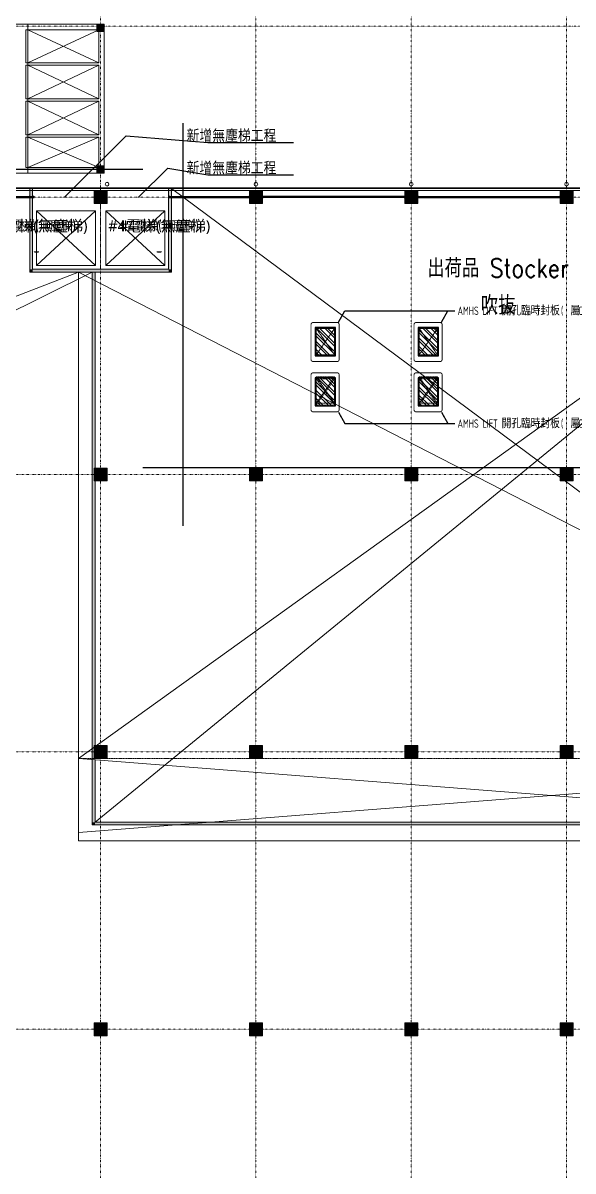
# Model space of a CAD drawing. Extents: x -32000 to 290600, y -29000 to 131250.
# Drawn here: x 189000 to 218750, y 37337 to 99417 of the extents above; entities that cross this region are included whole.
import ezdxf
from ezdxf.enums import TextEntityAlignment as Align

# ---------------------------------------------------------------- set-up
doc = ezdxf.new("R2010")
doc.units = 0
doc.header["$LTSCALE"] = 10
for name, pattern in [('H12PL2$0$HIDDEN', [0.375, 0.25, -0.125]), ('H12PL2$0$JJP_三點線', [0.9, 0.3, -0.15, 0, -0.15, 0, -0.15, 0, -0.15]), ('H12PL2$0$TAI_虛線', [5.644, 2.822, -2.822]), ('XFDP20$0$PHANTOM2', [1.25, 0.625, -0.125, 0.125, -0.125, 0.125, -0.125]), ('XFM7P20ICA$0$CENTERK3', [2.749, 2.5, -0.083, 0.083, -0.083]), ('XFM7P20ICA$0$H12PL2$0$JJP_三點線', [0.9, 0.3, -0.15, 0, -0.15, 0, -0.15, 0, -0.15]), ('XFM7P20ICA$0$H12PL2$0$TAI_虛線', [5.644, 2.822, -2.822])]:
    doc.linetypes.add(name, pattern=pattern)
for name, color, linetype in [('H12PL2$0$A-OBJE-2D', 252, 'Continuous'), ('H12PL2$0$A-OBJE-MEP', 252, 'Continuous'), ('H12PL2$0$A-WALL-EX', 252, 'Continuous'), ('H12PL2$0$A-WALL-IN', 252, 'Continuous'), ('H12PL2$0$A-ZONE', 252, 'Continuous'), ('H12PL2$0$S-BEAM-SHOW', 252, 'Continuous'), ('H12PL2$0$S-COL', 252, 'Continuous'), ('H12PL2$0$S-GRID', 252, 'Continuous'), ('H12PL2$0$S-SLAB-SHOW', 252, 'Continuous'), ('XFDP20$0$A-Cancel Notes', 90, 'Continuous'), ('XFDP20$0$A-Partition-Col (50K)', 1, 'Continuous'), ('XFDP20$0$A-STEEL SHEET_STK', 201, 'Continuous'), ('XFDP20$0$A-W-R1 (Rockwool) (50K)', 2, 'Continuous'), ('XFM7P20ICA$0$H12PL2$0$A-OBJE-2D', 252, 'Continuous'), ('XFM7P20ICA$0$H12PL2$0$A-OBJE-MEP', 252, 'Continuous'), ('XFM7P20ICA$0$H12PL2$0$A-TEXT-修改說明', 252, 'Continuous'), ('XFM7P20ICA$0$H12PL2$0$A-WALL-EX', 252, 'Continuous'), ('XFM7P20ICA$0$H12PL2$0$A-WALL-IN', 252, 'Continuous'), ('XFM7P20ICA$0$H12PL2$0$A-ZONE', 252, 'Continuous'), ('XFM7P20ICA$0$H12PL2$0$Hattch', 252, 'Continuous'), ('XFM7P20ICA$0$H12PL2$0$S-COL', 252, 'Continuous'), ('XFM7P20ICA$0$H12PL2$0$S-GRID', 252, 'Continuous'), ('XFM7P20ICA$0$H12PL2$0$S-SLAB-SHOW', 252, 'Continuous'), ('XFM7P20ICA$0$K-SIN', 252, 'XFM7P20ICA$0$CENTERK3'), ('XFM7P20ICA$0$TEXT2', 252, 'Continuous'), ('XFM7P20ICA$0$XFDP20$0$A-Partition-Col (50K)', 1, 'Continuous'), ('XFM7P20ICA$0$XFDP20$0$A-W-R1 (Rockwool) (50K)', 2, 'Continuous')]:
    doc.layers.add(name, color=color, linetype=linetype)
doc.styles.add('H12PL2$0$Standard', font='', dxfattribs={"width": 0.8})
doc.styles.add('XFDP20$0$AA-TXT', font='isocp.shx', dxfattribs={"width": 0.8, "bigfont": 'china.shx'})
doc.styles.add('XFM7P20ICA$0$H12PL2$0$dim-txt', font='isocp.shx', dxfattribs={"width": 0.7, "bigfont": 'chineset.shx'})
doc.styles.add('XFM7P20ICA$0$H12PL2$0$Standard', font='isocp.shx', dxfattribs={"bigfont": 'chineset.shx'})
doc.styles.add('XFM7P20ICA$0$TEXT', font='romans.shx', dxfattribs={"width": 0.85, "bigfont": 'BIGFONT.shx'})
doc.styles.get('H12PL2$0$Standard').set_extended_font_data('Microsoft JhengHei')
doc.dimstyles.new('XFDP20$0$adim-10', dxfattribs={"dimscale": 1000, "dimtxt": 0.25, "dimasz": 0.25, "dimexe": 0.1, "dimexo": 0.5, "dimgap": 0.15, "dimtad": 0, "dimdec": 4, "dimzin": 0, "dimdsep": 46, "dimtxsty": 'XFDP20$0$AA-TXT', "dimcen": 2.5, "dimclrd": 2, "dimclre": 2, "dimclrt": 256, "dimadec": 0, "dimazin": 0, "dimtfac": 1, "dimtdec": 4, "dimtmove": 0, "dimatfit": 3, "dimfxl": 1, "dimtolj": 1, "dimtzin": 0, "dimarcsym": 0})
doc.dimstyles.new('XFM7P20ICA$0$H12PL2$0$ARCH-dim-200MM', dxfattribs={"dimscale": 200, "dimtxt": 0.3, "dimasz": 0.1, "dimexe": 0.1, "dimexo": 0.1, "dimgap": 0.05, "dimtad": 1, "dimdec": 0, "dimlfac": 10, "dimrnd": 0.5, "dimdsep": 46, "dimtxsty": 'XFM7P20ICA$0$H12PL2$0$dim-txt', "dimblk": 'XFM7P20ICA$0$H12PL2$0$_Dot', "dimcen": 2, "dimclrd": 256, "dimclre": 256, "dimclrt": 256, "dimadec": 0, "dimazin": 0, "dimtfac": 1, "dimtix": 1, "dimtmove": 2, "dimatfit": 3, "dimldrblk": 'XFM7P20ICA$0$H12PL2$0$_OBLIQUE', "dimfxl": 1, "dimtvp": 1, "dimtolj": 1, "dimarcsym": 0})

# ---------------------------------------------------------------- blocks, each defined once
blk = doc.blocks.new('XFDP20$0$TP1-50-Partition_Col-side')
blk.add_lwpolyline([(-2.5, -4), (-2.5, -3.9), (-2.6, -3.9), (-2.5, -3), (-2.5, -0.3), (-2.4, -0.2), (-0.7, -0.2), (-0.5, -0.2), (-0.1, -0.2), (0, -0.2), (0, -0.2), (0.5, -0.2), (0.6, -0.2), (2.4, -0.2), (2.5, -0.3), (2.5, -3), (2.6, -3.9), (2.5, -3.9), (2.5, -4), (2.7, -4), (2.7, 0), (-2.7, 0), (-2.7, -4)], close=True)
for points in [[(-1.6, -2.1), (-2.3, -2.1, 0.414213), (-2.4, -2.2), (-2.4, -3.6), (-2.5, -3.6), (-2.5, -2.2, -0.414213), (-2.3, -2), (-1.6, -2), (-1.6, -2.1)], [(1.6, -2.1), (2.3, -2.1, -0.414213), (2.4, -2.2), (2.4, -3.6), (2.5, -3.6), (2.5, -2.2, 0.414213), (2.3, -2), (1.6, -2), (1.6, -2.1)]]:
    blk.add_lwpolyline(points, format="xyb")
blk.add_lwpolyline([(2.2, -3.6), (-2.2, -3.6, -0.414214), (-2.3, -3.5), (-2.3, -2.6, -0.414214), (-2.2, -2.5), (-1.3, -2.5, 0.414214), (-1.1, -2.3), (-1.1, -2.2, 0.414214), (-1.3, -2.1), (-1.9, -2.1), (-1.9, -2.1), (-1.3, -2.1, -0.414214), (-1.2, -2.2), (-1.2, -2.3, -0.414214), (-1.3, -2.4), (-2.2, -2.4, 0.414214), (-2.4, -2.6), (-2.4, -3.5, 0.414214), (-2.2, -3.6), (2.2, -3.6, 0.414214), (2.4, -3.5), (2.4, -2.6, 0.414214), (2.2, -2.4), (1.3, -2.4, -0.414214), (1.2, -2.3), (1.2, -2.2, -0.414214), (1.3, -2.1), (1.9, -2.1), (1.9, -2.1), (1.3, -2.1, 0.414214), (1.1, -2.2), (1.1, -2.3, 0.414214), (1.3, -2.5), (2.2, -2.5, -0.414214), (2.3, -2.6), (2.3, -3.5, -0.414214)], format="xyb", close=True)
blk = doc.blocks.new('*U127')
h = blk.add_hatch()
h.set_pattern_fill('STEEL', color=256, scale=250, angle=270, style=0)
h.set_pattern_definition([(315, (-8876, -10240), (22.09709, 22.09709), []), (315, (-8860.375, -10240), (22.09709, 22.09709), [])])
h.paths.add_polyline_path([(0, 152.5), (0, 0), (109, 0), (109, 147.5), (109, 147.5), (109, 152.5)])
blk.add_lwpolyline([(0, 152.5), (0, 0), (109, 0), (109, 147.5), (109, 147.5), (109, 152.5), (0, 152.5)])
blk = doc.blocks.new('XFM7P20ICA$0$H12PL2$0$_Dot')
blk = doc.blocks.new('XFM7P20ICA$0$H12PL2$0$_OBLIQUE')
at = {"color": 0, "linetype": 'ByBlock', "lineweight": -2}
blk.add_line((-0.5, -0.5), (0.5, 0.5), dxfattribs=at)
blk = doc.blocks.new('XFM7P20ICA$0$XFDP20$0$TP1-50-Partition_Col-side')
blk.add_lwpolyline([(-2.5, -4), (-2.5, -3.9), (-2.6, -3.9), (-2.5, -3), (-2.5, -0.3), (-2.4, -0.2), (-0.7, -0.2), (-0.5, -0.2), (-0.1, -0.2), (0, -0.2), (0, -0.2), (0.5, -0.2), (0.6, -0.2), (2.4, -0.2), (2.5, -0.3), (2.5, -3), (2.6, -3.9), (2.5, -3.9), (2.5, -4), (2.7, -4), (2.7, 0), (-2.7, 0), (-2.7, -4)], close=True)
for points in [[(-1.6, -2.1), (-2.3, -2.1, 0.414213), (-2.4, -2.2), (-2.4, -3.6), (-2.5, -3.6), (-2.5, -2.2, -0.414213), (-2.3, -2), (-1.6, -2), (-1.6, -2.1)], [(1.6, -2.1), (2.3, -2.1, -0.414213), (2.4, -2.2), (2.4, -3.6), (2.5, -3.6), (2.5, -2.2, 0.414213), (2.3, -2), (1.6, -2), (1.6, -2.1)]]:
    blk.add_lwpolyline(points, format="xyb")
blk.add_lwpolyline([(2.2, -3.6), (-2.2, -3.6, -0.414214), (-2.3, -3.5), (-2.3, -2.6, -0.414214), (-2.2, -2.5), (-1.3, -2.5, 0.414214), (-1.1, -2.3), (-1.1, -2.2, 0.414214), (-1.3, -2.1), (-1.9, -2.1), (-1.9, -2.1), (-1.3, -2.1, -0.414214), (-1.2, -2.2), (-1.2, -2.3, -0.414214), (-1.3, -2.4), (-2.2, -2.4, 0.414214), (-2.4, -2.6), (-2.4, -3.5, 0.414214), (-2.2, -3.6), (2.2, -3.6, 0.414214), (2.4, -3.5), (2.4, -2.6, 0.414214), (2.2, -2.4), (1.3, -2.4, -0.414214), (1.2, -2.3), (1.2, -2.2, -0.414214), (1.3, -2.1), (1.9, -2.1), (1.9, -2.1), (1.3, -2.1, 0.414214), (1.1, -2.2), (1.1, -2.3, 0.414214), (1.3, -2.5), (2.2, -2.5, -0.414214), (2.3, -2.6), (2.3, -3.5, -0.414214)], format="xyb", close=True)
blk = doc.blocks.new('XFM7P20ICA$0$XFDP20')
at = {"layer": 'XFM7P20ICA$0$XFDP20$0$A-W-R1 (Rockwool) (50K)'}
for p, q in [((185250, 90025, 0), (189600, 90025, 0)), ((196900, 90025, 0), (201250, 90025, 0)), ((209650, 90025, 0), (201950, 90025, 0)), ((210350, 90025, 0), (218050, 90025, 0)), ((185250, 89975, 0), (189600, 89975, 0)), ((196900, 89975, 0), (201250, 89975, 0)), ((209650, 89975, 0), (201950, 89975, 0)), ((210350, 89975, 0), (218050, 89975, 0))]:
    blk.add_line(p, q, dxfattribs=at)
at = {"layer": 'XFM7P20ICA$0$XFDP20$0$A-Partition-Col (50K)', "yscale": 10, "zscale": 10}
for p, xscale, rotation in [((189600, 90000, 0), -10, 270), ((196900, 90000), 10, 90), ((201250, 90000, 0), -10, 270), ((201950, 90000, 0), 10, 90.00000000000001), ((209650, 90000), -10, 270), ((210350, 90000), 10, 90.00000000000001), ((218050, 90000, 0), -10, 270)]:
    blk.add_blockref('XFM7P20ICA$0$XFDP20$0$TP1-50-Partition_Col-side', p, dxfattribs=dict(at, xscale=xscale, rotation=rotation))
blk = doc.blocks.new('XFDP20')
at = {"layer": 'XFDP20$0$A-Cancel Notes', "linetype": 'XFDP20$0$PHANTOM2', "ltscale": 0.5, "const_width": 50}
for points in [[(206097, 81214), (206097, 83117, 0.414214), (205997, 83217), (204680, 83217, 0.414214), (204580, 83117), (204580, 81214, 0.414214), (204680, 81114), (205997, 81114, 0.414214)], [(211667, 81214), (211667, 83117, 0.414214), (211567, 83217), (210250, 83217, 0.414214), (210150, 83117), (210150, 81214, 0.414214), (210250, 81114), (211567, 81114, 0.414214)]]:
    blk.add_lwpolyline(points, format="xyb", close=True, dxfattribs=at)
at = {"layer": 'XFDP20$0$A-Cancel Notes', "linetype": 'XFDP20$0$PHANTOM2', "ltscale": 0.5, "const_width": 50, "elevation": 0}
for points in [[(206097, 78495), (206097, 80398, 0.414214), (205997, 80498), (204680, 80498, 0.414214), (204580, 80398), (204580, 78495, 0.414214), (204680, 78395), (205997, 78395, 0.414214)], [(211667, 78495), (211667, 80398, 0.414214), (211567, 80498), (210250, 80498, 0.414214), (210150, 80398), (210150, 78495, 0.414214), (210250, 78395), (211567, 78395, 0.414214)]]:
    blk.add_lwpolyline(points, format="xyb", close=True, dxfattribs=at)
at = {"layer": 'XFDP20$0$A-W-R1 (Rockwool) (50K)'}
for p, q in [((185250, 90025, 0), (189375, 90025)), ((196900, 90025, 0), (201250, 90025, 0)), ((209650, 90025, 0), (201950, 90025, 0)), ((210350, 90025, 0), (218050, 90025, 0)), ((185250, 89975, 0), (189375, 89975, 0)), ((196900, 89975, 0), (201250, 89975, 0)), ((209650, 89975, 0), (201950, 89975, 0)), ((210350, 89975, 0), (218050, 89975, 0))]:
    blk.add_line(p, q, dxfattribs=at)
at = {"layer": 'XFDP20$0$A-Partition-Col (50K)', "yscale": 10, "zscale": 10}
for p, xscale, rotation in [((189375, 90000, 0), -10, 270), ((196900, 90000), 10, 90), ((201250, 90000, 0), -10, 270), ((201950, 90000, 0), 10, 90), ((209650, 90000), -10, 270), ((210350, 90000), 10, 90), ((218050, 90000, 0), -10, 270)]:
    blk.add_blockref('XFDP20$0$TP1-50-Partition_Col-side', p, dxfattribs=dict(at, xscale=xscale, rotation=rotation))
at = {"layer": 'XFDP20$0$A-STEEL SHEET_STK', "xscale": 10, "yscale": 10, "zscale": 10, "rotation": 180}
for p in [(205901, 82950), (211471, 82950), (205901, 80231, 0), (211471, 80231, 0)]:
    blk.add_blockref('*U127', p, dxfattribs=at)
at = {"layer": 'XFDP20$0$A-Cancel Notes', "style": 'XFDP20$0$AA-TXT', "width": 0.8}
for s, p in [('AMHS LIFT', (212506, 83856, 0)), ('(    CR SCOPE)', (218096, 83856, 0)), ('AMHS LIFT', (212506, 77756, 0)), ('(    CR SCOPE)', (218096, 77756, 0))]:
    blk.add_text(s, height=450, dxfattribs=at).set_placement(p, align=Align.MIDDLE_LEFT)
at = {"layer": 'XFDP20$0$A-Cancel Notes', "style": 'XFDP20$0$AA-TXT'}
for p in [(214887, 83856, 0), (214887, 77756, 0)]:
    blk.add_text('開孔臨時封板  屬', height=500, dxfattribs=at).set_placement(p, align=Align.MIDDLE_LEFT)
at = {"layer": 'XFDP20$0$A-Cancel Notes'}
for points in [[(206069, 83241, 0), (206416, 83856, 0), (212362, 83856, 0)], [(211639, 83241, 0), (211986, 83856, 0), (212362, 83856, 0)], [(206069, 78371, 0), (206416, 77756, 0), (212362, 77756, 0)], [(211639, 78371, 0), (211986, 77756, 0), (212362, 77756, 0)]]:
    blk.add_leader(points, dimstyle='XFDP20$0$adim-10', override={"dimgap": 0.15, "dimtad": 0}, dxfattribs=at)
blk = doc.blocks.new('H12PL2')
at = {"layer": 'H12PL2$0$A-OBJE-2D', "lineweight": 0}
for p, q in [((189263.15, 97262.5), (193100, 99050)), ((193100, 97262.5), (189263.15, 99050)), ((189263.15, 95312.5), (193100, 97137.5)), ((193100, 95312.5), (189263.15, 97137.5)), ((189263.15, 93362.5), (193100, 95187.5)), ((193100, 93362.5), (189263.15, 95187.5)), ((189263.15, 91600), (193100, 93237.5)), ((193100, 91600), (189263.15, 93237.5)), ((192000, 59650), (234750, 90350)), ((192925, 86300), (189725, 89250)), ((192925, 89250), (189725, 86300)), ((192925, 89250), (189725, 89250)), ((189725, 89250), (189725, 86300)), ((192925, 86300), (192925, 89250)), ((193475, 86300), (196675, 89250)), ((193475, 89250), (196675, 86300)), ((193475, 86300), (193475, 89250)), ((193475, 89250), (196675, 89250)), ((196675, 89250), (196675, 86300)), ((189725, 86300), (192925, 86300)), ((196675, 86300), (193475, 86300)), ((18450, 18700), (192000, 85950)), ((192000, 85950), (243150, 59650)), ((192000, 55650), (243150, 59650)), ((243150, 55650), (192000, 59650))]:
    blk.add_line(p, q, dxfattribs=at)
blk.add_lwpolyline([(192000, 85950), (192000, 55200), (238800, 55200), (238800, 55650), (243150, 55650)], dxfattribs=at)
at = {"layer": 'H12PL2$0$A-OBJE-2D', "linetype": 'H12PL2$0$HIDDEN', "lineweight": 0}
blk.add_lwpolyline([(243150, 59650), (192000, 59650)], dxfattribs=at)
at = {"layer": 'H12PL2$0$A-OBJE-MEP', "lineweight": 0, "flags": 128}
for points in [[(193645, 90700, 1), (193455, 90700, 1)], [(201695, 90700, 1), (201505, 90700, 1)], [(210095, 90700, 1), (209905, 90700, 1)], [(218495, 90700, 1), (218305, 90700, 1)]]:
    blk.add_lwpolyline(points, format="xyb", close=True, dxfattribs=at)
at = {"layer": 'H12PL2$0$A-OBJE-MEP', "lineweight": 0}
for centre in [(193550, 90700), (201600, 90700), (210000, 90700), (218400, 90700)]:
    blk.add_circle(centre, 100, dxfattribs=at)
at = {"layer": 'H12PL2$0$A-WALL-EX', "lineweight": 0}
blk.add_line((151700, 90465), (237400, 90465), dxfattribs=at)
at = {"layer": 'H12PL2$0$A-WALL-EX', "lineweight": 0, "flags": 128}
for points in [[(151550, 90350), (237400, 90350)], [(151700, 90500), (237360, 90500)], [(151700, 90500), (237360, 90500)], [(237400, 90500), (151700, 90500)]]:
    blk.add_lwpolyline(points, dxfattribs=at)
at = {"layer": 'H12PL2$0$A-WALL-IN', "lineweight": 0, "flags": 128}
for points in [[(189525, 90482.5), (189375, 90482.5)], [(189375, 90482.5), (189375, 86100)], [(189525, 86100), (189525, 90482.5)], [(197025, 90482.5), (196875, 90482.5)], [(196875, 90482.5), (196875, 86100)], [(197025, 86100), (197025, 90482.5)], [(189375, 85950), (189375, 86100)], [(189375, 85950), (197025, 85950)], [(196875, 86100), (189525, 86100)], [(197025, 85950), (197025, 86100)]]:
    blk.add_lwpolyline(points, dxfattribs=at)
at = {"layer": 'H12PL2$0$S-BEAM-SHOW', "lineweight": 0, "flags": 128}
for points in [[(185000, 99350), (193000, 99350)], [(193000, 99350), (193000, 99050)], [(189150, 99050), (189150, 97262.5)], [(189150, 99050), (193000, 99050)], [(193100, 98950), (193400, 98950)], [(193100, 98950), (193100, 97262.5)], [(193400, 98950), (193400, 91700)], [(189150, 97262.5), (193100, 97262.5)], [(189150, 97137.5), (189150, 95312.5)], [(189150, 97137.5), (193100, 97137.5)], [(193100, 97137.5), (193100, 95312.5)], [(189150, 95312.5), (193100, 95312.5)], [(189150, 95187.5), (189150, 93362.5)], [(189150, 95187.5), (193100, 95187.5)], [(193100, 95187.5), (193100, 93362.5)], [(189150, 93362.5), (193100, 93362.5)], [(189150, 93237.5), (189150, 91600)], [(189150, 93237.5), (193100, 93237.5)], [(193100, 93237.5), (193100, 91700)], [(185000, 91300), (193000, 91300)], [(189150, 91600), (193000, 91600)], [(193000, 91300), (193000, 91600)], [(193400, 91700), (193100, 91700)]]:
    blk.add_lwpolyline(points, dxfattribs=at)
at = {"layer": 'H12PL2$0$S-COL', "lineweight": 0, "flags": 128}
for points in [[(193000, 98950), (193400, 98950), (193400, 99350), (193000, 99350)], [(193000, 91300), (193400, 91300), (193400, 91700), (193000, 91700)], [(192850, 74650), (193550, 74650), (193550, 75350), (192850, 75350)], [(201250, 74650), (201950, 74650), (201950, 75350), (201250, 75350)], [(209650, 74650), (210350, 74650), (210350, 75350), (209650, 75350)], [(218050, 74650), (218750, 74650), (218750, 75350), (218050, 75350)], [(192850, 59650), (193550, 59650), (193550, 60350), (192850, 60350)], [(201250, 59650), (201950, 59650), (201950, 60350), (201250, 60350)], [(209650, 59650), (210350, 59650), (210350, 60350), (209650, 60350)], [(218050, 59650), (218750, 59650), (218750, 60350), (218050, 60350)], [(192850, 44650), (193550, 44650), (193550, 45350), (192850, 45350)], [(201250, 44650), (201950, 44650), (201950, 45350), (201250, 45350)], [(209650, 44650), (210350, 44650), (210350, 45350), (209650, 45350)], [(218050, 44650), (218750, 44650), (218750, 45350), (218050, 45350)]]:
    blk.add_lwpolyline(points, close=True, dxfattribs=at)
for points in [[(192850, 90350), (192850, 89650), (193550, 89650), (193550, 90350)], [(201250, 90350), (201250, 89650), (201950, 89650), (201950, 90350)], [(209650, 90350), (209650, 89650), (210350, 89650), (210350, 90350)], [(218050, 90350), (218050, 89650), (218750, 89650), (218750, 90350)]]:
    blk.add_lwpolyline(points, dxfattribs=at)
at = {"layer": 'H12PL2$0$S-GRID', "linetype": 'H12PL2$0$JJP_三點線', "lineweight": 0}
for p, q in [((193200, 128250), (193200, -28000)), ((201600, 128250), (201600, -28000)), ((210000, 128250), (210000, -28000)), ((218400, 128250), (218400, -28000)), ((-29000, 99250), (289600, 99250)), ((-29000, 90000), (289600, 90000)), ((-29000, 75000), (289600, 75000)), ((-29000, 60000), (289600, 60000)), ((-29000, 45000), (289600, 45000))]:
    blk.add_line(p, q, dxfattribs=at)
at = {"layer": 'H12PL2$0$S-SLAB-SHOW', "lineweight": 0, "flags": 128}
blk.add_lwpolyline([(152760, 91300), (189263.15, 91300), (189263.15, 99350), (154710, 99350), (154710, 92610), (154510, 92610), (154510, 92710), (153744, 92710), (153526, 92710), (153526, 92970), (152760, 92970)], close=True, dxfattribs=at)
at = {"layer": 'H12PL2$0$S-SLAB-SHOW', "linetype": 'H12PL2$0$TAI_虛線', "lineweight": 0}
blk.add_lwpolyline([(193200, 90465), (193200, 86100)], dxfattribs=at)
at = {"layer": 'H12PL2$0$S-SLAB-SHOW', "linetype": 'H12PL2$0$HIDDEN', "lineweight": 0}
for points in [[(204860.78, 82899.64), (205850.79, 82899.64), (205850.79, 81474.64), (204860.78, 81474.64)], [(210430.79, 82899.64), (211420.79, 82899.64), (211420.79, 81474.64), (210430.79, 81474.64)], [(204860.79, 80280.63), (205850.79, 80280.63), (205850.79, 78855.63), (204860.79, 78855.63)], [(210430.79, 80280.63), (211420.79, 80280.63), (211420.79, 78855.63), (210430.79, 78855.63)]]:
    blk.add_lwpolyline(points, close=True, dxfattribs=at)
for points in [[(204860.78, 82899.64), (205850.79, 81474.64)], [(205850.79, 82899.64), (204860.78, 81474.64)], [(210430.79, 82899.64), (211420.79, 81474.64)], [(211420.79, 82899.64), (210430.79, 81474.64)], [(204860.79, 80280.63), (205850.79, 78855.63)], [(205850.79, 80280.63), (204860.79, 78855.63)], [(210430.79, 80280.63), (211420.79, 78855.63)], [(211420.79, 80280.63), (210430.79, 78855.63)]]:
    blk.add_lwpolyline(points, dxfattribs=at)
blk.add_blockref('XFDP20', (0, 0))
at = {"layer": 'H12PL2$0$A-ZONE', "style": 'H12PL2$0$Standard'}
for s, p in [('#5電梯(無塵梯)', (189732.47, 88744.68)), ('#4電梯(無塵梯)', (196369.12, 88744.68)), ('-', (189732.47, 87402.03)), ('-', (196369.12, 87402.03))]:
    blk.add_text(s, height=600, dxfattribs=at).set_placement(p, align=Align.TOP_CENTER)
blk = doc.blocks.new('XFM7P20ICA$0$H12PL2')
at = {"layer": 'XFM7P20ICA$0$H12PL2$0$Hattch', "linetype": 'Continuous', "lineweight": 0}
for points in [[(193000, 98950), (193400, 98950), (193400, 99350), (193000, 99350)], [(193000, 91300), (193400, 91300), (193400, 91700), (193000, 91700)], [(189525, 86100), (189525, 90482.5), (189375, 90482.5), (189375, 86100)], [(192850, 89650), (193550, 89650), (193550, 90350), (192850, 90350)], [(197025, 86100), (197025, 90482.5), (196875, 90482.5), (196875, 86100)], [(201250, 89650), (201950, 89650), (201950, 90350), (201250, 90350)], [(209650, 89650), (210350, 89650), (210350, 90350), (209650, 90350)], [(218050, 89650), (218750, 89650), (218750, 90350), (218050, 90350)], [(189525, 86100), (189375, 86100), (189375, 85950)], [(189525, 86100), (189375, 85950), (189525, 85950)], [(196875, 86100), (189525, 86100), (189525, 85950), (196875, 85950)], [(192750, 56200), (192900, 56200), (192900, 59650), (192850, 59650), (192850, 60350), (192900, 60350), (192900, 74650), (192850, 74650), (192850, 75350), (192900, 75350), (192900, 85950), (192750, 85950)], [(196875, 86100), (197025, 85950), (197025, 86100)], [(196875, 85950), (197025, 85950), (196875, 86100)], [(192850, 74650), (193550, 74650), (193550, 75350), (192850, 75350)], [(201250, 74650), (201950, 74650), (201950, 75350), (201250, 75350)], [(209650, 74650), (210350, 74650), (210350, 75350), (209650, 75350)], [(218050, 74650), (218750, 74650), (218750, 75350), (218050, 75350)], [(192850, 59650), (193550, 59650), (193550, 60350), (192850, 60350)], [(201250, 59650), (201950, 59650), (201950, 60350), (201250, 60350)], [(209650, 59650), (210350, 59650), (210350, 60350), (209650, 60350)], [(218050, 59650), (218750, 59650), (218750, 60350), (218050, 60350)], [(192900, 56200), (192750, 56050), (192900, 56050)], [(192750, 56200), (192750, 56050), (192900, 56200)], [(192900, 56050), (243150, 56050), (243150, 56200), (192900, 56200)], [(192850, 44650), (193550, 44650), (193550, 45350), (192850, 45350)], [(201250, 44650), (201950, 44650), (201950, 45350), (201250, 45350)], [(209650, 44650), (210350, 44650), (210350, 45350), (209650, 45350)], [(218050, 44650), (218750, 44650), (218750, 45350), (218050, 45350)]]:
    blk.add_hatch(color=256, dxfattribs=at).paths.add_polyline_path(points)
at = {"layer": 'XFM7P20ICA$0$H12PL2$0$A-OBJE-2D', "lineweight": 0}
for p, q in [((192900, 56200), (234750, 90465)), ((197025, 90465), (243150, 56200)), ((192925, 86300), (189725, 89250)), ((192925, 89250), (189725, 86300)), ((192925, 89250), (189725, 89250)), ((189725, 89250), (189725, 86300)), ((192925, 86300), (192925, 89250)), ((193475, 86300), (196675, 89250)), ((193475, 89250), (196675, 86300)), ((193475, 86300), (193475, 89250)), ((193475, 89250), (196675, 89250)), ((196675, 89250), (196675, 86300)), ((189725, 86300), (192925, 86300)), ((196675, 86300), (193475, 86300)), ((18450, -465), (192750, 85950))]:
    blk.add_line(p, q, dxfattribs=at)
at = {"layer": 'XFM7P20ICA$0$H12PL2$0$A-OBJE-MEP', "lineweight": 0, "flags": 128}
for points in [[(193645, 90700, 1), (193455, 90700, 1)], [(201695, 90700, 1), (201505, 90700, 1)], [(210095, 90700, 1), (209905, 90700, 1)], [(218495, 90700, 1), (218305, 90700, 1)]]:
    blk.add_lwpolyline(points, format="xyb", close=True, dxfattribs=at)
at = {"layer": 'XFM7P20ICA$0$H12PL2$0$A-OBJE-MEP', "lineweight": 0}
for centre in [(193550, 90700), (201600, 90700), (210000, 90700), (218400, 90700)]:
    blk.add_circle(centre, 100, dxfattribs=at)
at = {"layer": 'XFM7P20ICA$0$H12PL2$0$A-WALL-EX', "lineweight": 0}
blk.add_line((151665, 90465), (237400, 90465), dxfattribs=at)
at = {"layer": 'XFM7P20ICA$0$H12PL2$0$A-WALL-EX', "lineweight": 0, "flags": 128}
for points in [[(237400, 90500), (151665, 90500)], [(151665, 90350), (237400, 90350)]]:
    blk.add_lwpolyline(points, dxfattribs=at)
at = {"layer": 'XFM7P20ICA$0$H12PL2$0$A-WALL-IN', "lineweight": 0, "flags": 128}
for points in [[(189525, 90482.5), (189375, 90482.5)], [(189375, 90482.5), (189375, 86100)], [(189525, 86100), (189525, 90482.5)], [(197025, 90482.5), (196875, 90482.5)], [(196875, 90482.5), (196875, 86100)], [(197025, 86100), (197025, 90482.5)], [(189375, 85950), (189375, 86100)], [(189375, 85950), (192750, 85950)], [(196875, 86100), (189525, 86100)], [(192750, 85950), (192750, 56050)], [(192900, 85950), (197025, 85950)], [(192900, 75350), (192900, 85950)], [(197025, 85950), (197025, 86100)], [(192900, 60350), (192900, 74650)], [(192900, 56200), (192900, 59550)], [(192750, 56050), (192900, 56050)], [(243150, 56200), (192900, 56200)], [(192900, 56050), (243150, 56050)]]:
    blk.add_lwpolyline(points, dxfattribs=at)
at = {"layer": 'XFM7P20ICA$0$H12PL2$0$S-COL', "lineweight": 0, "flags": 128}
for points in [[(193000, 98950), (193400, 98950), (193400, 99350), (193000, 99350)], [(193000, 91300), (193400, 91300), (193400, 91700), (193000, 91700)], [(192850, 74650), (193550, 74650), (193550, 75350), (192850, 75350)], [(201250, 74650), (201950, 74650), (201950, 75350), (201250, 75350)], [(209650, 74650), (210350, 74650), (210350, 75350), (209650, 75350)], [(218050, 74650), (218750, 74650), (218750, 75350), (218050, 75350)], [(192850, 59650), (193550, 59650), (193550, 60350), (192850, 60350)], [(201250, 59650), (201950, 59650), (201950, 60350), (201250, 60350)], [(209650, 59650), (210350, 59650), (210350, 60350), (209650, 60350)], [(218050, 59650), (218750, 59650), (218750, 60350), (218050, 60350)], [(192850, 44650), (193550, 44650), (193550, 45350), (192850, 45350)], [(201250, 44650), (201950, 44650), (201950, 45350), (201250, 45350)], [(209650, 44650), (210350, 44650), (210350, 45350), (209650, 45350)], [(218050, 44650), (218750, 44650), (218750, 45350), (218050, 45350)]]:
    blk.add_lwpolyline(points, close=True, dxfattribs=at)
for points in [[(192850, 90350), (192850, 89650), (193550, 89650), (193550, 90350)], [(201250, 90350), (201250, 89650), (201950, 89650), (201950, 90350)], [(209650, 90350), (209650, 89650), (210350, 89650), (210350, 90350)], [(218050, 90350), (218050, 89650), (218750, 89650), (218750, 90350)]]:
    blk.add_lwpolyline(points, dxfattribs=at)
at = {"layer": 'XFM7P20ICA$0$H12PL2$0$S-GRID', "linetype": 'XFM7P20ICA$0$H12PL2$0$JJP_三點線', "lineweight": 0}
for p, q in [((193200, 128250), (193200, -28000)), ((201600, 128250), (201600, -28000)), ((210000, 128250), (210000, -28000)), ((218400, 128250), (218400, -28000)), ((-29000, 99250), (289600, 99250)), ((-29000, 90000), (289600, 90000)), ((-29000, 75000), (289600, 75000)), ((-29000, 60000), (289600, 60000)), ((-29000, 45000), (289600, 45000))]:
    blk.add_line(p, q, dxfattribs=at)
at = {"layer": 'XFM7P20ICA$0$H12PL2$0$S-SLAB-SHOW', "linetype": 'XFM7P20ICA$0$H12PL2$0$TAI_虛線', "lineweight": 0}
for points in [[(193200, 90465), (193200, 86100)], [(204860.78, 82899.64), (205850.79, 81474.64)], [(205850.79, 82899.64), (204860.78, 81474.64)], [(210430.79, 82899.64), (211420.79, 81474.64)], [(211420.79, 82899.64), (210430.79, 81474.64)], [(204860.79, 80180.63), (205850.79, 78755.63)], [(205850.79, 80180.63), (204860.79, 78755.63)], [(210430.79, 80180.63), (211420.79, 78755.63)], [(211420.79, 80180.63), (210430.79, 78755.63)]]:
    blk.add_lwpolyline(points, dxfattribs=at)
for points in [[(204860.78, 82899.64), (205850.79, 82899.64), (205850.79, 81474.64), (204860.78, 81474.64)], [(210430.79, 82899.64), (211420.79, 82899.64), (211420.79, 81474.64), (210430.79, 81474.64)], [(204860.79, 80180.63), (205850.79, 80180.63), (205850.79, 78755.63), (204860.79, 78755.63)], [(210430.79, 80180.63), (211420.79, 80180.63), (211420.79, 78755.63), (210430.79, 78755.63)]]:
    blk.add_lwpolyline(points, close=True, dxfattribs=at)
blk.add_blockref('XFM7P20ICA$0$XFDP20', (0, 0))
at = {"layer": 'XFM7P20ICA$0$H12PL2$0$A-TEXT-修改說明', "linetype": 'Continuous', "lineweight": 0, "char_height": 598.4677, "attachment_point": 6, "style": 'XFM7P20ICA$0$H12PL2$0$Standard'}
for insert in [(202707.52, 93305.53), (202707.52, 91559.64)]:
    blk.add_mtext('\\A1;{\\fMicrosoft JhengHei|b0|i0|c136|p34;\\W0.85;新增無塵梯工程}', dxfattribs=dict(at, insert=insert))
at = {"layer": 'XFM7P20ICA$0$H12PL2$0$A-ZONE', "style": 'XFM7P20ICA$0$H12PL2$0$Standard'}
for s, p in [('#5電梯(無塵梯)', (189732.47, 88744.68)), ('#4電梯(無塵梯)', (196369.12, 88744.68)), ('-', (189732.47, 87402.03)), ('-', (196369.12, 87402.03))]:
    blk.add_text(s, height=600, dxfattribs=at).set_placement(p, align=Align.TOP_CENTER)
at = {"layer": 'XFM7P20ICA$0$H12PL2$0$A-TEXT-修改說明', "lineweight": 0, "annotation_type": 0, "has_hookline": 1, "hookline_direction": 0, "text_width": 4626.55}
for points in [[(191250, 90000), (194579.35, 93305.53), (198996.28, 92944.91)], [(195250, 90000), (196833.45, 91559.64), (198996.28, 91199.02)]]:
    blk.add_leader(points, dimstyle='XFM7P20ICA$0$H12PL2$0$ARCH-dim-200MM', dxfattribs=at)
blk = doc.blocks.new('XFM7P20ICA')
at = {"layer": 'XFM7P20ICA$0$K-SIN'}
for p, q in [((197665, 72228.16743), (197665, 94000)), ((195482.78673, 91500), (151962.81086, 91500)), ((195482.78673, 75375), (254605.96539, 75375))]:
    blk.add_line(p, q, dxfattribs=at)
blk.add_blockref('XFM7P20ICA$0$H12PL2', (0, 0))
at = {"layer": 'XFM7P20ICA$0$TEXT2', "style": 'XFM7P20ICA$0$TEXT', "width": 0.85}
for s, p in [('出荷品 Stocker', (214693.26784, 86154.98247)), ('吹抜', (214693.26784, 84154.98247))]:
    blk.add_text(s, height=1000, dxfattribs=at).set_placement(p, align=Align.MIDDLE_CENTER)

msp = doc.modelspace()

# ---------------------------------------------------------------- block references
for name in ['H12PL2', 'XFM7P20ICA']:
    msp.add_blockref(name, (0, 0))

doc.saveas('drawing.dxf')
